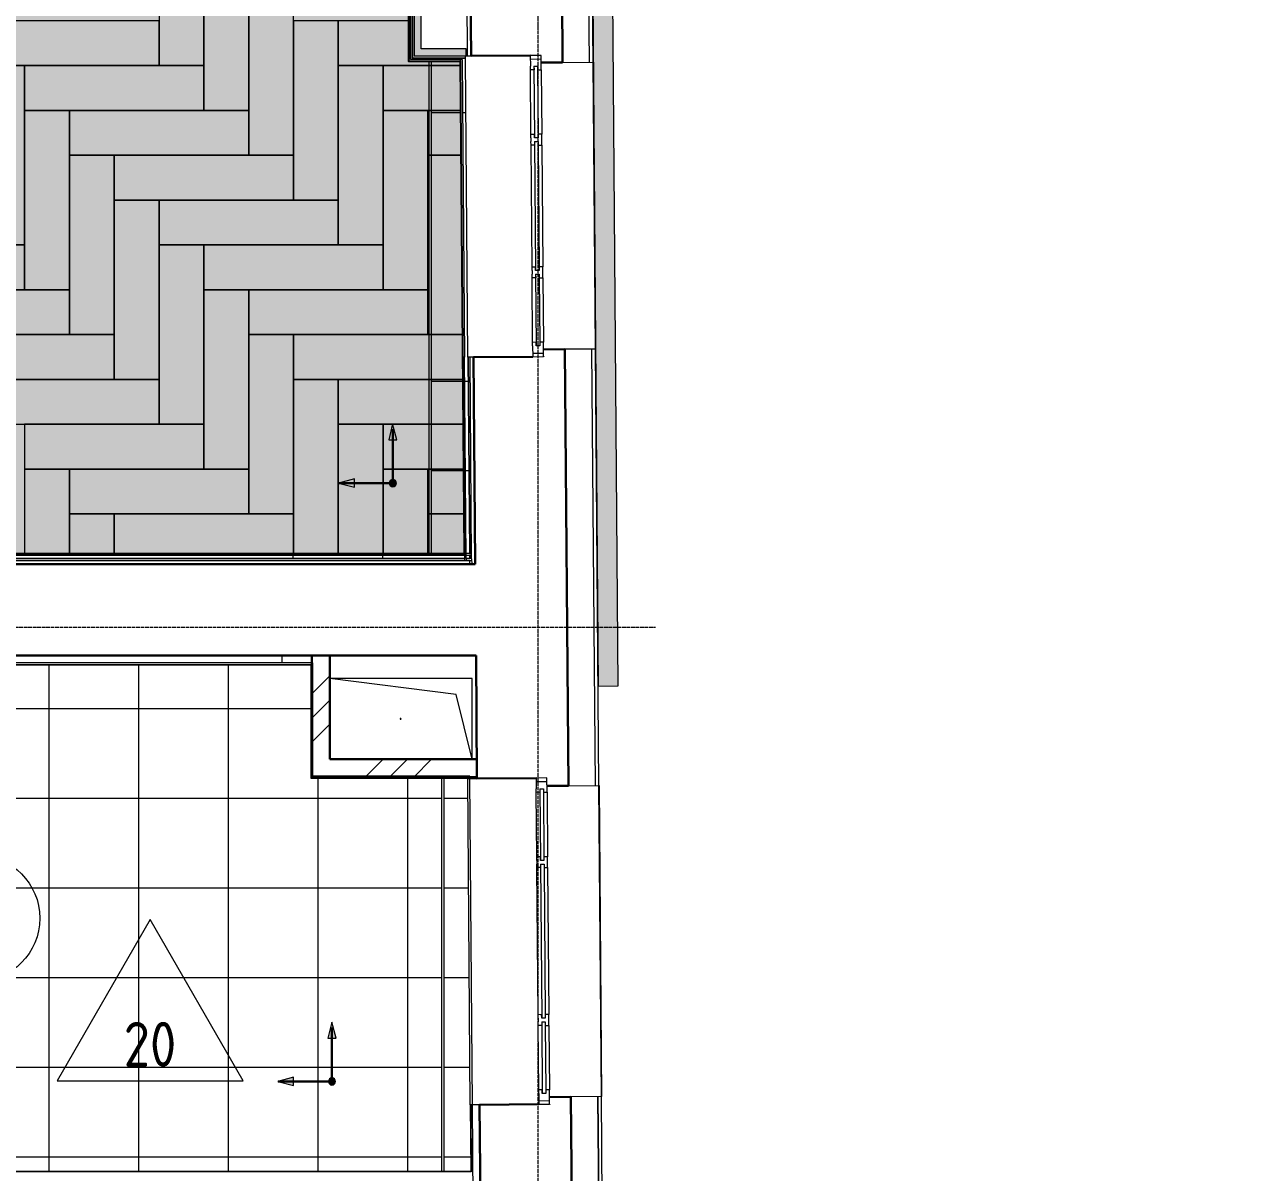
# Model space of a CAD drawing. Header units: millimetres. Extents: x -11798 to 72626, y -32713 to 44110.
# Drawn here: x 52484 to 59285, y 17202 to 23606 of the extents above; entities that cross this region are included whole.
import ezdxf
from ezdxf.xclip import XClip

# ---------------------------------------------------------------- set-up
doc = ezdxf.new("R2010")
doc.units = ezdxf.units.MM
doc.header["$XCLIPFRAME"] = 2
doc.linetypes.add('ADSK_Линия сетки', pattern=[25, 20, -2.5, 0, -2.5])
for name, color, linetype, lineweight in [('_ Окна', 7, 'Continuous', 9), ('_0', 7, 'Continuous', 25), ('Марки', 7, 'Continuous', 20), ('Марки помещений', 7, 'Continuous', 20), ('Обобщенные модели', 7, 'Continuous', 18), ('Ограждение', 7, 'Continuous', 9), ('Окна', 7, 'Continuous', 9), ('Оси', 7, 'Continuous', 9), ('Перекрытие', 7, 'Continuous', 18), ('Перекрытие штриховка', 7, 'Continuous', 18), ('Стены внутренние', 7, 'Continuous', 18), ('Стены наружные', 7, 'Continuous', 18), ('Стены несущие', 7, 'Continuous', 30), ('Стены отделка', 7, 'Continuous', 30), ('Стены штриховка', 7, 'Continuous', 9), ('Узлы', 7, 'Continuous', 18)]:
    doc.layers.add(name, color=color, linetype=linetype, lineweight=lineweight)
doc.layers.add('PDF _Пол', color=7, linetype='Continuous', lineweight=5, true_color=0x535353)
doc.layers.add('Линии', color=7, linetype='Continuous', lineweight=9, true_color=0x00a600)
doc.styles.add('GOST Common_2', font='GOST_Common.ttf', dxfattribs={"width": 0.9, "height": 250})
pattern_1 = [(45, (0, 0), (-381.661, 381.661), []), (45, (134.94, 0), (0, 763.322), []), (45, (-134.94, 0), (0, 763.322), [])]

# ---------------------------------------------------------------- blocks, each defined once
blk = doc.blocks.new('окно трехпол с фрамугой - 1800 и 1820х2300_h___нов_ ок15-V28-План полов 3-го этажа')
at = {"layer": '_ Окна', "lineweight": 18}
for p, q in [((-830, 135), (-910, 135)), ((-910, 135), (-910, 75)), ((-910, 75), (-850, 75)), ((-850, 95), (-850, 115)), ((-850, 115), (-830, 115)), ((-850, 95), (-830, 95)), ((-830, 75), (-850, 75)), ((-830, 115), (-830, 135)), ((-830, 95), (-830, 75)), ((-410, 135), (-470, 135)), ((-470, 135), (-470, 115)), ((-470, 115), (-450, 115)), ((-470, 95), (-470, 75)), ((-450, 95), (-470, 95)), ((-450, 75), (-470, 75)), ((-450, 115), (-450, 95)), ((-450, 75), (-430, 75)), ((-430, 95), (-430, 115)), ((-430, 115), (-410, 115)), ((-430, 95), (-410, 95)), ((-410, 75), (-430, 75)), ((-410, 115), (-410, 135)), ((-410, 95), (-410, 75)), ((470, 135), (410, 135)), ((410, 135), (410, 115)), ((410, 115), (430, 115)), ((410, 95), (410, 75)), ((430, 95), (410, 95)), ((430, 75), (410, 75)), ((430, 115), (430, 95)), ((430, 75), (450, 75)), ((450, 95), (450, 115)), ((450, 115), (470, 115)), ((450, 95), (470, 95)), ((470, 75), (450, 75)), ((470, 115), (470, 135)), ((470, 95), (470, 75)), ((830, 135), (830, 115)), ((910, 135), (830, 135)), ((830, 115), (850, 115)), ((830, 95), (830, 75)), ((850, 95), (830, 95)), ((850, 75), (830, 75)), ((850, 115), (850, 95)), ((850, 75), (910, 75)), ((910, 75), (910, 135))]:
    blk.add_line(p, q, dxfattribs=at)
at = {"layer": '_ Окна'}
for p, q in [((-890, 75), (-890, 135)), ((-850, 95), (-450, 95)), ((-830, 115), (-470, 115)), ((-430, 95), (430, 95)), ((-410, 115), (410, 115)), ((450, 95), (850, 95)), ((470, 115), (830, 115)), ((890, 75), (890, 135))]:
    blk.add_line(p, q, dxfattribs=at)
at = {"layer": 'Окна'}
for p, q in [((-830, 135), (-470, 135)), ((-470, 75), (-830, 75)), ((-410, 135), (410, 135)), ((410, 75), (-410, 75)), ((470, 135), (830, 135)), ((830, 75), (470, 75))]:
    blk.add_line(p, q, dxfattribs=at)
blk = doc.blocks.new('окно трехпол с фрамугой - 1640-2240_h___нов_-2116775-План полов 3-го этажа')
at = {"layer": '_ Окна', "lineweight": 18}
for p, q in [((-760, 135), (-840, 135)), ((-840, 135), (-840, 75)), ((-840, 75), (-780, 75)), ((-780, 95), (-780, 115)), ((-780, 115), (-760, 115)), ((-780, 95), (-760, 95)), ((-760, 75), (-780, 75)), ((-760, 115), (-760, 135)), ((-760, 95), (-760, 75)), ((-340, 135), (-400, 135)), ((-400, 135), (-400, 115)), ((-400, 115), (-380, 115)), ((-400, 95), (-400, 75)), ((-380, 95), (-400, 95)), ((-380, 75), (-400, 75)), ((-380, 115), (-380, 95)), ((-380, 75), (-360, 75)), ((-360, 95), (-360, 115)), ((-360, 115), (-340, 115)), ((-360, 95), (-340, 95)), ((-340, 75), (-360, 75)), ((-340, 115), (-340, 135)), ((-340, 95), (-340, 75)), ((400, 135), (340, 135)), ((340, 135), (340, 115)), ((340, 115), (360, 115)), ((340, 95), (340, 75)), ((360, 95), (340, 95)), ((360, 75), (340, 75)), ((360, 115), (360, 95)), ((360, 75), (380, 75)), ((380, 95), (380, 115)), ((380, 115), (400, 115)), ((380, 95), (400, 95)), ((400, 75), (380, 75)), ((400, 115), (400, 135)), ((400, 95), (400, 75)), ((760, 135), (760, 115)), ((840, 135), (760, 135)), ((760, 115), (780, 115)), ((760, 95), (760, 75)), ((780, 95), (760, 95)), ((780, 75), (760, 75)), ((780, 115), (780, 95)), ((780, 75), (840, 75)), ((840, 75), (840, 135))]:
    blk.add_line(p, q, dxfattribs=at)
at = {"layer": '_ Окна'}
for p, q in [((-820, 75), (-820, 135)), ((-780, 95), (-380, 95)), ((-760, 115), (-400, 115)), ((-360, 95), (360, 95)), ((-340, 115), (340, 115)), ((380, 95), (780, 95)), ((400, 115), (760, 115)), ((820, 75), (820, 135))]:
    blk.add_line(p, q, dxfattribs=at)
at = {"layer": 'Окна'}
for p, q in [((-760, 135), (-400, 135)), ((-400, 75), (-760, 75)), ((-340, 135), (340, 135)), ((340, 75), (-340, 75)), ((400, 135), (760, 135)), ((760, 75), (400, 75))]:
    blk.add_line(p, q, dxfattribs=at)
blk = doc.blocks.new('GM_Отверстие прямоугольное _в плите_ - Отверстие-6221938-План полов 3-го этажа')
at = {"layer": 'Обобщенные модели'}
for p, q in [((-400, 225), (-400, -225)), ((-400, 225), (-310, -135)), ((-400, 225), (-400, -225)), ((-310, -135), (395.4, -224.4)), ((-400, -225), (395.4, -225)), ((-400, -225), (395.4, -225))]:
    blk.add_line(p, q, dxfattribs=at)
for start, end in [(0, 180), (180, 360), (240, 0), (0, 105), (195, 210)]:
    blk.add_arc((0, 0), 2.5, start, end, dxfattribs=at)
blk = doc.blocks.new('Ограждение - Ограждение-4657830-План полов 3-го этажа')
at = {"layer": 'Ограждение', "true_color": 0x373f43}
h = blk.add_hatch(color=149, dxfattribs=at)
h.paths.add_polyline_path([(55685.4, 19914.1), (55795, 19915), (55689.9, 32909.3), (55682.1, 32919.8), (55677.1, 32936), (55580.1, 32934.9), (55682.7, 20250.6)])
h.paths.add_polyline_path([(55580, 32945.2), (55678.2, 32946), (55682, 32963.6), (55689.3, 32972.9), (55605.4, 43352.4), (55597.7, 43362.4), (55592.6, 43379.1), (55495.7, 43378), (55554.9, 36050.1), (55554.9, 36049.9), (55580, 32945.4)])
h.paths.add_polyline_path([(55495.6, 43388.3), (55593.9, 43390.1), (55598.8, 43408.3), (55604.9, 43416), (55602, 43779.3), (55493.3, 43668.8), (55495.6, 43388.4)])
h = blk.add_hatch(color=149, dxfattribs=at)
h.paths.add_polyline_path([(55684.4, 19914.1), (55685.4, 19915), (55684.4, 19914.1)])
h.paths.add_polyline_path([(55579, 32945.2), (55580, 32946), (55579, 32945.4)])
h.paths.add_polyline_path([(55494.6, 43388.3), (55495.6, 43389.1), (55494.6, 43388.4)])
at = {"layer": 'Ограждение'}
for p, q in [((55580.1, 32935.4), (55685.4, 19914.1)), ((55689.9, 32909.3), (55795, 19915)), ((55685.4, 19914.1), (55684.4, 19914.1)), ((55795, 19915), (55685.4, 19914.1))]:
    blk.add_line(p, q, dxfattribs=at)
blk = doc.blocks.new('ADSK_Марка_Помещение_ОдноЗначение - Номер-159740-План полов 3-го этажа')
at = {"layer": 'Марки помещений'}
blk.add_circle((0, 0), 3.5, dxfattribs=at)
blk = doc.blocks.new('ADSK_Марка_ПерекрытиеПол - Экземпляр_Отделка пола-158379-План полов 3-го этажа')
at = {"layer": 'Марки', "color": 1, "true_color": 0xff0000}
for p, q in [((0, 9), (-5.196, 0)), ((5.196, 0), (0, 9)), ((-5.196, 0), (5.196, 0))]:
    blk.add_line(p, q, dxfattribs=at)
blk = doc.blocks.new('10')
at = {"layer": '_0', "true_color": 0xffffff}
h = blk.add_hatch(color=7, dxfattribs=at)
h.dxf.hatch_style = 1
h.paths.add_polyline_path([(66161.6, -28316.2), (84211.9, -28403.8), (84159.7, -33778.9), (66109.4, -33691.3)])
at = {"layer": '_0', "true_color": 0xe1e1e1, "transparency": 33554559}
h = blk.add_hatch(color=254, dxfattribs=at)
h.dxf.hatch_style = 1
h.paths.add_polyline_path([(74097.2, -33691.3), (74161.6, -33691.3), (74161.6, -33591.3), (73911.6, -33591.3), (73911.6, -33841.3), (74097.2, -33841.3)])
h.paths.add_polyline_path([(74911.6, -33341.3), (74661.6, -33341.3), (73911.6, -33341.3), (73911.6, -33591.3), (74911.6, -33591.3)])
h.paths.add_polyline_path([(75161.6, -32591.3), (74911.6, -32591.3), (74911.6, -33341.3), (74911.6, -33591.3), (75161.6, -33591.3), (75161.6, -33519.1)])
h.paths.add_polyline_path([(76161.6, -32591.3), (75911.6, -32591.3), (75161.6, -32591.3), (75161.6, -32841.3), (76161.6, -32841.3)])
h.paths.add_polyline_path([(76161.6, -31841.3), (76161.6, -31591.3), (75911.6, -31591.3), (75911.6, -32341.3), (75911.6, -32591.3), (76161.6, -32591.3)])
h.paths.add_polyline_path([(77161.6, -31591.3), (76911.6, -31591.3), (76161.6, -31591.3), (76161.6, -31841.3), (77161.6, -31841.3)])
h.paths.add_polyline_path([(77161.6, -30591.3), (76911.6, -30591.3), (76911.6, -31591.3), (77161.6, -31591.3)])
h.paths.add_polyline_path([(78161.6, -30591.3), (77911.6, -30591.3), (77161.6, -30591.3), (77161.6, -30841.3), (78161.6, -30841.3)])
h.paths.add_polyline_path([(78161.6, -29591.3), (77911.6, -29591.3), (77911.6, -30341.3), (77911.6, -30591.3), (78161.6, -30591.3)])
h.paths.add_polyline_path([(79161.6, -29591.3), (78911.6, -29591.3), (78161.6, -29591.3), (78161.6, -29841.3), (79161.6, -29841.3)])
h.paths.add_polyline_path([(79161.6, -28841.3), (79161.6, -28591.3), (78911.6, -28591.3), (78911.6, -29341.3), (78911.6, -29591.3), (79161.6, -29591.3)])
h.paths.add_polyline_path([(79911.6, -28341.3), (79661.6, -28341.3), (78911.6, -28341.3), (78911.6, -28591.3), (79911.6, -28591.3)])
h.paths.add_polyline_path([(79911.6, -28316.2), (79661.6, -28316.2), (79661.6, -28341.3), (79911.6, -28341.3)])
at = {"layer": '_0', "true_color": 0x3e3e3e, "transparency": 33554559}
h = blk.add_hatch(color=250, dxfattribs=at)
h.dxf.hatch_style = 1
h.paths.add_polyline_path([(80411.6, -28316.2), (80161.6, -28316.2), (80161.6, -28591.3), (80161.6, -28841.3), (80411.6, -28841.3)])
h.paths.add_polyline_path([(80411.6, -28841.3), (80161.6, -28841.3), (79411.6, -28841.3), (79411.6, -29091.3), (79661.6, -29091.3), (80411.6, -29091.3)])
h.paths.add_polyline_path([(79661.6, -29091.3), (79411.6, -29091.3), (79411.6, -29841.3), (79411.6, -30091.3), (79661.6, -30091.3)])
h.paths.add_polyline_path([(79661.6, -30091.3), (79411.6, -30091.3), (78661.6, -30091.3), (78661.6, -30341.3), (79661.6, -30341.3)])
h.paths.add_polyline_path([(78661.6, -30091.3), (78411.6, -30091.3), (78411.6, -31091.3), (78661.6, -31091.3)])
h.paths.add_polyline_path([(78661.6, -31091.3), (78411.6, -31091.3), (77661.6, -31091.3), (77661.6, -31341.3), (78661.6, -31341.3)])
h.paths.add_polyline_path([(77661.6, -31341.3), (77661.6, -31091.3), (77411.6, -31091.3), (77411.6, -31841.3), (77411.6, -32091.3), (77661.6, -32091.3)])
h.paths.add_polyline_path([(77661.6, -32091.3), (77411.6, -32091.3), (76661.6, -32091.3), (76661.6, -32341.3), (77661.6, -32341.3)])
h.paths.add_polyline_path([(76661.6, -32091.3), (76411.6, -32091.3), (76411.6, -32841.3), (76411.6, -33091.3), (76661.6, -33091.3), (76661.6, -33019.1)])
h.paths.add_polyline_path([(76661.6, -33091.3), (76411.6, -33091.3), (75661.6, -33091.3), (75661.6, -33341.3), (76661.6, -33341.3)])
h.paths.add_polyline_path([(75661.6, -33091.3), (75411.6, -33091.3), (75411.6, -33841.3), (75661.6, -33841.3)])
at = {"layer": '_0', "true_color": 0xe1e1e1, "transparency": 33554559}
h = blk.add_hatch(color=254, dxfattribs=at)
h.dxf.hatch_style = 1
h.paths.add_polyline_path([(75911.6, -33341.3), (75661.6, -33341.3), (75661.6, -33841.3), (75911.6, -33841.3)])
h.paths.add_polyline_path([(76911.6, -33341.3), (76661.6, -33341.3), (75911.6, -33341.3), (75911.6, -33591.3), (76911.6, -33591.3)])
h.paths.add_polyline_path([(76911.6, -32591.3), (76911.6, -32341.3), (76661.6, -32341.3), (76661.6, -33019.1), (76661.6, -33091.3), (76661.6, -33341.3), (76911.6, -33341.3)])
h.paths.add_polyline_path([(77911.6, -32341.3), (77661.6, -32341.3), (76911.6, -32341.3), (76911.6, -32591.3), (77911.6, -32591.3)])
h.paths.add_polyline_path([(77911.6, -31341.3), (77661.6, -31341.3), (77661.6, -32341.3), (77911.6, -32341.3)])
h.paths.add_polyline_path([(78911.6, -31341.3), (78661.6, -31341.3), (77911.6, -31341.3), (77911.6, -31591.3), (78911.6, -31591.3)])
h.paths.add_polyline_path([(78911.6, -30341.3), (78661.6, -30341.3), (78661.6, -31091.3), (78661.6, -31341.3), (78911.6, -31341.3)])
h.paths.add_polyline_path([(79911.6, -30341.3), (79661.6, -30341.3), (78911.6, -30341.3), (78911.6, -30591.3), (79911.6, -30591.3)])
h.paths.add_polyline_path([(79911.6, -29591.3), (79911.6, -29341.3), (79661.6, -29341.3), (79661.6, -30091.3), (79661.6, -30341.3), (79911.6, -30341.3)])
h.paths.add_polyline_path([(80661.6, -29091.3), (80411.6, -29091.3), (79661.6, -29091.3), (79661.6, -29341.3), (80661.6, -29341.3)])
h.paths.add_polyline_path([(80661.6, -28341.3), (81529.9, -28341.3), (81529.9, -28316.2), (80411.6, -28316.2), (80411.6, -28841.3), (80411.6, -29091.3), (80661.6, -29091.3)])
at = {"layer": '_0', "true_color": 0x3e3e3e, "transparency": 33554559}
h = blk.add_hatch(color=250, dxfattribs=at)
h.dxf.hatch_style = 1
h.paths.add_polyline_path([(77411.6, -33091.3), (77411.6, -32841.3), (77161.6, -32841.3), (77161.6, -33591.3), (77161.6, -33691.3), (77411.6, -33691.3)])
h.paths.add_polyline_path([(78411.6, -32841.3), (78161.6, -32841.3), (77411.6, -32841.3), (77411.6, -33091.3), (78411.6, -33091.3)])
h.paths.add_polyline_path([(78411.6, -32091.3), (78411.6, -31841.3), (78161.6, -31841.3), (78161.6, -32519.1), (78161.6, -32591.3), (78161.6, -32841.3), (78411.6, -32841.3)])
h.paths.add_polyline_path([(79411.6, -31841.3), (79161.6, -31841.3), (78411.6, -31841.3), (78411.6, -32091.3), (79411.6, -32091.3)])
h.paths.add_polyline_path([(79411.6, -30841.3), (79161.6, -30841.3), (79161.6, -31841.3), (79411.6, -31841.3)])
h.paths.add_polyline_path([(80411.6, -30841.3), (80161.6, -30841.3), (79411.6, -30841.3), (79411.6, -31091.3), (80411.6, -31091.3)])
h.paths.add_polyline_path([(80411.6, -29841.3), (80161.6, -29841.3), (80161.6, -30591.3), (80161.6, -30841.3), (80411.6, -30841.3)])
h.paths.add_polyline_path([(81161.6, -29591.3), (80911.6, -29591.3), (80161.6, -29591.3), (80161.6, -29841.3), (80411.6, -29841.3), (81161.6, -29841.3)])
h.paths.add_polyline_path([(81161.6, -28591.3), (80911.6, -28591.3), (80911.6, -29341.3), (80911.6, -29591.3), (81161.6, -29591.3)])
h.paths.add_polyline_path([(81529.9, -28341.3), (80911.6, -28341.3), (80911.6, -28591.3), (81161.6, -28591.3), (81529.9, -28591.3)])
at = {"layer": '_0', "true_color": 0xe1e1e1, "transparency": 33554559}
h = blk.add_hatch(color=254, dxfattribs=at)
h.dxf.hatch_style = 1
h.paths.add_polyline_path([(77661.6, -33341.3), (77661.6, -33091.3), (77411.6, -33091.3), (77411.6, -33691.3), (77661.6, -33691.3)])
h.paths.add_polyline_path([(78661.6, -33091.3), (78411.6, -33091.3), (77661.6, -33091.3), (77661.6, -33341.3), (78661.6, -33341.3)])
h.paths.add_polyline_path([(78661.6, -32091.3), (78411.6, -32091.3), (78411.6, -33091.3), (78661.6, -33091.3)])
h.paths.add_polyline_path([(79661.6, -32091.3), (79411.6, -32091.3), (78661.6, -32091.3), (78661.6, -32341.3), (79661.6, -32341.3)])
h.paths.add_polyline_path([(79661.6, -31091.3), (79411.6, -31091.3), (79411.6, -31841.3), (79411.6, -32091.3), (79661.6, -32091.3)])
h.paths.add_polyline_path([(80661.6, -31091.3), (80411.6, -31091.3), (79661.6, -31091.3), (79661.6, -31341.3), (80661.6, -31341.3)])
h.paths.add_polyline_path([(80661.6, -30341.3), (80661.6, -30091.3), (80411.6, -30091.3), (80411.6, -30841.3), (80411.6, -31091.3), (80661.6, -31091.3)])
h.paths.add_polyline_path([(81411.6, -29841.3), (81161.6, -29841.3), (80411.6, -29841.3), (80411.6, -30091.3), (81411.6, -30091.3)])
h.paths.add_polyline_path([(81411.6, -29091.3), (81411.6, -28841.3), (81161.6, -28841.3), (81161.6, -29591.3), (81161.6, -29841.3), (81411.6, -29841.3)])
h.paths.add_polyline_path([(81529.9, -28591.3), (81161.6, -28591.3), (81161.6, -28841.3), (81529.9, -28841.3)])
at = {"layer": '_0', "true_color": 0x3e3e3e, "transparency": 33554559}
h = blk.add_hatch(color=250, dxfattribs=at)
h.dxf.hatch_style = 1
h.paths.add_polyline_path([(78161.6, -33591.3), (77911.6, -33591.3), (77911.6, -33691.3), (78072.3, -33691.3), (78072.3, -33841.3), (78161.6, -33841.3)])
h.paths.add_polyline_path([(79161.6, -33591.3), (78911.6, -33591.3), (78161.6, -33591.3), (78161.6, -33841.3), (79161.6, -33841.3)])
h.paths.add_polyline_path([(79161.6, -32841.3), (79161.6, -32591.3), (78911.6, -32591.3), (78911.6, -33269.1), (78911.6, -33341.3), (78911.6, -33591.3), (79161.6, -33591.3)])
h.paths.add_polyline_path([(80161.6, -32591.3), (79911.6, -32591.3), (79161.6, -32591.3), (79161.6, -32841.3), (80161.6, -32841.3)])
h.paths.add_polyline_path([(80161.6, -31591.3), (79911.6, -31591.3), (79911.6, -32591.3), (80161.6, -32591.3)])
h.paths.add_polyline_path([(81161.6, -31591.3), (80911.6, -31591.3), (80161.6, -31591.3), (80161.6, -31841.3), (81161.6, -31841.3)])
h.paths.add_polyline_path([(81161.6, -30591.3), (80911.6, -30591.3), (80911.6, -31341.3), (80911.6, -31591.3), (81161.6, -31591.3)])
h.paths.add_polyline_path([(81911.6, -30399), (81529.9, -30399), (81529.9, -30341.3), (80911.6, -30341.3), (80911.6, -30591.3), (81161.6, -30591.3), (81911.6, -30591.3)])
at = {"layer": '_0', "true_color": 0xe1e1e1, "transparency": 33554559}
h = blk.add_hatch(color=254, dxfattribs=at)
h.dxf.hatch_style = 1
h.paths.add_polyline_path([(79411.6, -32841.3), (79161.6, -32841.3), (79161.6, -33841.3), (79411.6, -33841.3)])
h.paths.add_polyline_path([(80411.6, -32841.3), (80161.6, -32841.3), (79411.6, -32841.3), (79411.6, -33091.3), (80411.6, -33091.3)])
h.paths.add_polyline_path([(80411.6, -31841.3), (80161.6, -31841.3), (80161.6, -32591.3), (80161.6, -32841.3), (80411.6, -32841.3)])
h.paths.add_polyline_path([(81411.6, -31841.3), (81161.6, -31841.3), (80411.6, -31841.3), (80411.6, -32091.3), (81411.6, -32091.3)])
h.paths.add_polyline_path([(81411.6, -31091.3), (81411.6, -30841.3), (81161.6, -30841.3), (81161.6, -31591.3), (81161.6, -31841.3), (81411.6, -31841.3)])
h.paths.add_polyline_path([(82161.6, -30591.3), (81911.6, -30591.3), (81161.6, -30591.3), (81161.6, -30841.3), (82161.6, -30841.3)])
h.paths.add_polyline_path([(82161.6, -30399), (81911.6, -30399), (81911.6, -30591.3), (82161.6, -30591.3)])
at = {"layer": '_0', "true_color": 0x3e3e3e, "transparency": 33554559}
h = blk.add_hatch(color=250, dxfattribs=at)
h.dxf.hatch_style = 1
h.paths.add_polyline_path([(79911.6, -33341.3), (79661.6, -33341.3), (79661.6, -33841.3), (79678.5, -33841.3), (79678.5, -33691.3), (79911.6, -33691.3), (79911.6, -33591.3)])
h.paths.add_polyline_path([(80911.6, -33341.3), (80661.6, -33341.3), (79911.6, -33341.3), (79911.6, -33591.3), (80911.6, -33591.3)])
h.paths.add_polyline_path([(80911.6, -32341.3), (80661.6, -32341.3), (80661.6, -33341.3), (80911.6, -33341.3)])
h.paths.add_polyline_path([(81911.6, -32341.3), (81661.6, -32341.3), (80911.6, -32341.3), (80911.6, -32591.3), (81911.6, -32591.3)])
h.paths.add_polyline_path([(81911.6, -31341.3), (81661.6, -31341.3), (81661.6, -32091.3), (81661.6, -32341.3), (81911.6, -32341.3)])
h.paths.add_polyline_path([(82661.6, -31091.3), (82411.6, -31091.3), (81661.6, -31091.3), (81661.6, -31341.3), (81911.6, -31341.3), (82661.6, -31341.3)])
h.paths.add_polyline_path([(82661.6, -30399), (82411.6, -30399), (82411.6, -30841.3), (82411.6, -31091.3), (82661.6, -31091.3)])
at = {"layer": '_0', "true_color": 0xe1e1e1, "transparency": 33554559}
h = blk.add_hatch(color=254, dxfattribs=at)
h.dxf.hatch_style = 1
h.paths.add_polyline_path([(80161.6, -33591.3), (79911.6, -33591.3), (79911.6, -33691.3), (80161.6, -33691.3)])
h.paths.add_polyline_path([(81161.6, -33591.3), (80911.6, -33591.3), (80161.6, -33591.3), (80161.6, -33691.3), (80876.4, -33691.3), (80876.4, -33841.3), (81161.6, -33841.3)])
h.paths.add_polyline_path([(81161.6, -32591.3), (80911.6, -32591.3), (80911.6, -33341.3), (80911.6, -33591.3), (81161.6, -33591.3)])
h.paths.add_polyline_path([(82161.6, -32591.3), (81911.6, -32591.3), (81161.6, -32591.3), (81161.6, -32841.3), (82161.6, -32841.3)])
h.paths.add_polyline_path([(82161.6, -31841.3), (82161.6, -31591.3), (81911.6, -31591.3), (81911.6, -32341.3), (81911.6, -32591.3), (82161.6, -32591.3)])
h.paths.add_polyline_path([(82911.6, -31341.3), (82661.6, -31341.3), (81911.6, -31341.3), (81911.6, -31591.3), (82911.6, -31591.3)])
h.paths.add_polyline_path([(82911.6, -30591.3), (82911.6, -30399), (82661.6, -30399), (82661.6, -31091.3), (82661.6, -31341.3), (82911.6, -31341.3)])
at = {"layer": 'PDF _Пол', "ltscale": 100, "transparency": 33554687}
for points in [[(78161.6, -29841.3), (78161.6, -30841.3), (78411.6, -30841.3), (78411.6, -29841.3)], [(80161.6, -29841.3), (80161.6, -30841.3), (80411.6, -30841.3), (80411.6, -29841.3)], [(78411.6, -30091.3), (78411.6, -31091.3), (78661.6, -31091.3), (78661.6, -30091.3)], [(80411.6, -30091.3), (80411.6, -31091.3), (80661.6, -31091.3), (80661.6, -30091.3)], [(78661.6, -30341.3), (78661.6, -31341.3), (78911.6, -31341.3), (78911.6, -30341.3)], [(80661.6, -30341.3), (80661.6, -31341.3), (80911.6, -31341.3), (80911.6, -30341.3)], [(77161.6, -30841.3), (78161.6, -30841.3), (78161.6, -30591.3), (77161.6, -30591.3)], [(78911.6, -30591.3), (78911.6, -31591.3), (79161.6, -31591.3), (79161.6, -30591.3)], [(79161.6, -30841.3), (80161.6, -30841.3), (80161.6, -30591.3), (79161.6, -30591.3)], [(80911.6, -30591.3), (80911.6, -31591.3), (81161.6, -31591.3), (81161.6, -30591.3)], [(81161.6, -30841.3), (82161.6, -30841.3), (82161.6, -30591.3), (81161.6, -30591.3)], [(77161.6, -30841.3), (77161.6, -31841.3), (77411.6, -31841.3), (77411.6, -30841.3)], [(77411.6, -31091.3), (78411.6, -31091.3), (78411.6, -30841.3), (77411.6, -30841.3)], [(79161.6, -30841.3), (79161.6, -31841.3), (79411.6, -31841.3), (79411.6, -30841.3)], [(79411.6, -31091.3), (80411.6, -31091.3), (80411.6, -30841.3), (79411.6, -30841.3)], [(81161.6, -30841.3), (81161.6, -31841.3), (81411.6, -31841.3), (81411.6, -30841.3)], [(77411.6, -31091.3), (77411.6, -32091.3), (77661.6, -32091.3), (77661.6, -31091.3)], [(77661.6, -31341.3), (78661.6, -31341.3), (78661.6, -31091.3), (77661.6, -31091.3)], [(79411.6, -31091.3), (79411.6, -32091.3), (79661.6, -32091.3), (79661.6, -31091.3)], [(79661.6, -31341.3), (80661.6, -31341.3), (80661.6, -31091.3), (79661.6, -31091.3)], [(77661.6, -31341.3), (77661.6, -32341.3), (77911.6, -32341.3), (77911.6, -31341.3)], [(77911.6, -31591.3), (78911.6, -31591.3), (78911.6, -31341.3), (77911.6, -31341.3)], [(79661.6, -31341.3), (79661.6, -32341.3), (79911.6, -32341.3), (79911.6, -31341.3)], [(79911.6, -31591.3), (80911.6, -31591.3), (80911.6, -31341.3), (79911.6, -31341.3)], [(77911.6, -31591.3), (77911.6, -32591.3), (78161.6, -32591.3), (78161.6, -32519.1), (78161.6, -32519.1), (78161.6, -31591.3)], [(78161.6, -31841.3), (79161.6, -31841.3), (79161.6, -31591.3), (78161.6, -31591.3)], [(79911.6, -31591.3), (79911.6, -32591.3), (80161.6, -32591.3), (80161.6, -31591.3)], [(80161.6, -31841.3), (81161.6, -31841.3), (81161.6, -31591.3), (80161.6, -31591.3)], [(76411.6, -32091.3), (77411.6, -32091.3), (77411.6, -31841.3), (76411.6, -31841.3)], [(78161.6, -31841.3), (78161.6, -32841.3), (78411.6, -32841.3), (78411.6, -31841.3)], [(78411.6, -32091.3), (79411.6, -32091.3), (79411.6, -31841.3), (78411.6, -31841.3)], [(80161.6, -31841.3), (80161.6, -32841.3), (80411.6, -32841.3), (80411.6, -31841.3)], [(80411.6, -32091.3), (81411.6, -32091.3), (81411.6, -31841.3), (80411.6, -31841.3)], [(76661.6, -32341.3), (77661.6, -32341.3), (77661.6, -32091.3), (76661.6, -32091.3)], [(78411.6, -32091.3), (78411.6, -33091.3), (78661.6, -33091.3), (78661.6, -32091.3)], [(78661.6, -32341.3), (79661.6, -32341.3), (79661.6, -32091.3), (78661.6, -32091.3)], [(80411.6, -32091.3), (80411.6, -33091.3), (80661.6, -33091.3), (80661.6, -32091.3)], [(80661.6, -32341.3), (81661.6, -32341.3), (81661.6, -32091.3), (80661.6, -32091.3)], [(76911.6, -32591.3), (77911.6, -32591.3), (77911.6, -32341.3), (76911.6, -32341.3)], [(78661.6, -32341.3), (78661.6, -33341.3), (78911.6, -33341.3), (78911.6, -33269.1), (78911.6, -33269.1), (78911.6, -32341.3)], [(78911.6, -32591.3), (79911.6, -32591.3), (79911.6, -32341.3), (78911.6, -32341.3)], [(80661.6, -32341.3), (80661.6, -33341.3), (80911.6, -33341.3), (80911.6, -32341.3)], [(80911.6, -32591.3), (81911.6, -32591.3), (81911.6, -32341.3), (80911.6, -32341.3)], [(77161.6, -32841.3), (78161.6, -32841.3), (78161.6, -32591.3), (77161.6, -32591.3)], [(78911.6, -32591.3), (78911.6, -33591.3), (79161.6, -33591.3), (79161.6, -32591.3)], [(79161.6, -32841.3), (80161.6, -32841.3), (80161.6, -32591.3), (79161.6, -32591.3)], [(80911.6, -32591.3), (80911.6, -33591.3), (81161.6, -33591.3), (81161.6, -32591.3)], [(81161.6, -32841.3), (82161.6, -32841.3), (82161.6, -32591.3), (81161.6, -32591.3)], [(77411.6, -33091.3), (78411.6, -33091.3), (78411.6, -32841.3), (77411.6, -32841.3)], [(79161.6, -32841.3), (79161.6, -33841.3), (79411.6, -33841.3), (79411.6, -32841.3)], [(79411.6, -33091.3), (80411.6, -33091.3), (80411.6, -32841.3), (79411.6, -32841.3)], [(81161.6, -32841.3), (81161.6, -33841.3), (81411.6, -33841.3), (81411.6, -32841.3)], [(77411.6, -33091.3), (77411.6, -33691.3), (77661.6, -33691.3), (77661.6, -33091.3)], [(77661.6, -33341.3), (78661.6, -33341.3), (78661.6, -33091.3), (77661.6, -33091.3)], [(79411.6, -33091.3), (79411.6, -33841.3), (79661.6, -33841.3), (79661.6, -33841.3), (79661.6, -33091.3)], [(79661.6, -33341.3), (80661.6, -33341.3), (80661.6, -33091.3), (79661.6, -33091.3)], [(77661.6, -33341.3), (77661.6, -33691.3), (77911.6, -33691.3), (77911.6, -33341.3)], [(77911.6, -33591.3), (78911.6, -33591.3), (78911.6, -33341.3), (77911.6, -33341.3)], [(79661.6, -33341.3), (79661.6, -33841.3), (79678.5, -33841.3), (79678.5, -33691.3), (79911.6, -33691.3), (79911.6, -33341.3)], [(79911.6, -33591.3), (80911.6, -33591.3), (80911.6, -33341.3), (79911.6, -33341.3)], [(78161.6, -33841.3), (79161.6, -33841.3), (79161.6, -33591.3), (78161.6, -33591.3)], [(79911.6, -33591.3), (79911.6, -33691.3), (80161.6, -33691.3), (80161.6, -33591.3)], [(80161.6, -33691.3), (80876.4, -33691.3), (80876.4, -33841.3), (81161.6, -33841.3), (81161.6, -33591.3), (80161.6, -33591.3)]]:
    blk.add_lwpolyline(points, close=True, dxfattribs=at)
for points in [[(80161.6, -30001.5), (80161.6, -30841.3), (80411.6, -30841.3), (80411.6, -30001.5)], [(80661.6, -30751.5), (80661.6, -31341.3), (80911.6, -31341.3), (80911.6, -30751.5)], [(80911.6, -30751.5), (80911.6, -31591.3), (81161.6, -31591.3), (81161.6, -30751.5)]]:
    blk.add_lwpolyline(points, dxfattribs=at)
blk = doc.blocks.new('33')
ref = blk.add_blockref('10', (0, 0))
XClip(ref).set_block_clipping_path([(71911.6272926249, -33591.3474551534), (81161.6272926249, -28591.347455153)])

msp = doc.modelspace()

# ---------------------------------------------------------------- hatches: boundary and pattern name
at = {"layer": 'Перекрытие штриховка', "lineweight": 9, "true_color": 0x787878}
h = msp.add_hatch(dxfattribs=at)
h.set_pattern_fill('FP_55', color=8, style=0, pattern_type=2)
h.set_pattern_definition([(0, (1622.2, 10790.5), (0, 500), []), (90, (1622.2, 10790.5), (-500, 3e-14), [])])
h.paths.add_polyline_path([(54976.295, 17206.937), (54976.279, 17208.937), (54974.279, 17208.937), (54976.279, 17206.953)])
h.paths.add_polyline_path([(49191.096, 20033.573), (49189.096, 20035.573), (49189.096, 20033.573)])
h.paths.add_polyline_path([(49191.096, 17208.937), (54812.407, 17208.937), (54812.407, 19401.742), (54082.852, 19401.742), (54082.852, 19403.742), (54080.852, 19403.742), (54080.852, 20033.573), (49191.096, 20033.573), (49191.096, 19600.573), (48759.096, 19600.573), (48759.096, 19528.573), (48752.596, 19528.573), (48752.596, 19540.073), (48725.596, 19540.073), (48725.596, 19556.573), (48719.096, 19556.573), (48719.096, 19544.067), (48721.475, 19542.693), (48719.096, 19538.573), (48719.096, 19530.788), (48739.108, 19519.234), (48733.546, 19509.166), (48738.987, 19506.025), (48719.096, 19471.573), (48719.796, 18644.573), (48725.596, 18644.573), (48725.596, 18661.073), (48752.596, 18661.073), (48752.596, 18672.573), (48759.096, 18672.573), (48759.682, 18600.573), (49191.096, 18600.573), (49191.096, 17211.293)])
h.paths.add_polyline_path([(49191.096, 17206.937), (49191.096, 17208.937), (49189.096, 17206.937)])
h.paths.add_polyline_path([(54824.407, 17208.937), (54974.279, 17208.937), (54956.561, 19399.72), (54958.479, 19399.817), (54956.528, 19401.742), (54824.407, 19401.742), (54824.407, 17304.97)])
h.paths.add_polyline_path([(54956.544, 19401.742), (54958.447, 19403.742), (54956.528, 19403.742)])
h.paths.add_polyline_path([(54968.517, 19405.211), (55008.515, 19405.535), (55007.689, 19407.742), (54968.496, 19407.742)])
h.paths.add_polyline_path([(54082.852, 20033.573), (54082.852, 20035.573), (54080.852, 20033.573)])
h.paths.add_polyline_path([(53922.266, 20045.573), (54086.852, 20045.573), (54086.852, 20085.573), (53922.266, 20085.492), (53922.266, 20077.203)])
h.paths.add_polyline_path([(49175, 20085), (49175, 20085.573), (49159.096, 20085)])
at = {"layer": 'Стены внутренние'}
for points in [[(54657.894, 23429.454), (54697.894, 23430.058), (54697.894, 25784.408), (54657.894, 25783.683), (54657.894, 23615.573)], [(54697.894, 23429.454), (54947.693, 23430.058), (54947.693, 23469.454), (54697.894, 23469.454), (54697.894, 23430.058)]]:
    msp.add_hatch(color=256, dxfattribs=at).paths.add_polyline_path(points)
at = {"layer": 'Стены внутренние', "lineweight": 9}
h = msp.add_hatch(dxfattribs=at)
h.set_pattern_fill('FP_1', color=256, style=0, pattern_type=2)
h.set_pattern_definition(pattern_1)
h.paths.add_polyline_path([(54182.266, 19507.742), (54186.852, 19507.742), (54186.852, 20085.573), (54086.852, 20085.492), (54086.852, 19507.742)])
h = msp.add_hatch(dxfattribs=at)
h.set_pattern_fill('FP_1', color=256, style=0, pattern_type=2)
h.set_pattern_definition(pattern_1)
h.paths.add_polyline_path([(55007.689, 19407.742), (55007.689, 19507.742), (54086.852, 19507.742), (54086.852, 19407.742), (55003.016, 19407.742)])
at = {"layer": 'Узлы', "true_color": 0xff0000}
for points in [[(54561.492, 21289.69), (54537.867, 21377.86), (54515.884, 21289.69)], [(54324.456, 21025.662), (54324.456, 21071.271), (54236.285, 21047.645)], [(54539.107, 21027.645), (54544.283, 21028.327), (54549.107, 21030.325), (54553.249, 21033.503), (54557.53, 21040.308), (54558.425, 21042.469), (54559.107, 21047.645), (54558.425, 21052.822), (54556.427, 21057.645), (54553.249, 21061.788), (54549.107, 21064.966), (54544.283, 21066.964), (54539.107, 21067.645), (54531.769, 21066.069), (54529.107, 21064.966), (54524.965, 21061.788), (54521.786, 21057.645), (54519.788, 21052.822), (54519.107, 21047.645), (54519.788, 21042.469), (54521.786, 21037.645), (54524.965, 21033.503), (54529.107, 21030.325), (54533.93, 21028.327)], [(54176.422, 17952.539), (54222.031, 17952.539), (54198.406, 18040.709), (54179.645, 17965.464)], [(53984.994, 17688.511), (53984.994, 17734.12), (53896.824, 17710.494), (53936.931, 17700.494)], [(54199.645, 17690.494), (54204.821, 17691.176), (54209.645, 17693.174), (54213.787, 17696.352), (54216.966, 17700.494), (54218.964, 17705.318), (54219.645, 17710.494), (54218.964, 17715.671), (54216.966, 17720.494), (54213.787, 17724.637), (54209.645, 17727.815), (54204.821, 17729.813), (54199.645, 17730.494), (54194.469, 17729.813), (54189.645, 17727.815), (54185.503, 17724.637), (54182.325, 17720.494), (54180.327, 17715.671), (54179.645, 17710.494), (54180.327, 17705.318), (54182.325, 17700.494), (54185.503, 17696.352), (54189.645, 17693.174), (54194.469, 17691.176)]]:
    msp.add_hatch(color=1, dxfattribs=at).paths.add_polyline_path(points)

# ---------------------------------------------------------------- linework, layer by layer
msp.add_lwpolyline([(48726.283, 24616.189), (48730.414, 23501.197), (48920.884, 23501.984), (48920.89, 23500.533), (48960.89, 23500.698), (48960.936, 23489.454), (49000.937, 23489.454), (49000.771, 23529.454), (49999.871, 23529.454), (49999.871, 20655.573), (54938.404, 20655.573), (54916.212, 23399.454), (54627.894, 23399.454), (54627.894, 25814.408)])
at = {"layer": 'Линии', "color": 1, "lineweight": 18, "true_color": 0xff0000}
for p, q in [((54537.867, 21377.86), (54515.884, 21289.69)), ((54561.492, 21289.69), (54537.867, 21377.86)), ((54515.884, 21289.69), (54561.492, 21289.69)), ((54324.456, 21071.271), (54236.285, 21047.645)), ((54236.285, 21047.645), (54324.456, 21025.662)), ((54324.456, 21025.662), (54324.456, 21071.271)), ((54198.406, 18040.709), (54176.422, 17952.539)), ((54222.031, 17952.539), (54198.406, 18040.709)), ((54176.422, 17952.539), (54222.031, 17952.539)), ((53984.994, 17734.12), (53896.824, 17710.494)), ((53896.824, 17710.494), (53984.994, 17688.511)), ((53984.994, 17688.511), (53984.994, 17734.12))]:
    msp.add_line(p, q, dxfattribs=at)
at = {"layer": 'Линии', "color": 1, "lineweight": 30, "true_color": 0xff0000}
for p, q in [((54539.107, 21047.645), (54539.107, 21347.645)), ((54539.107, 21047.645), (54239.107, 21047.645)), ((54199.645, 17710.494), (54199.645, 18010.494)), ((54199.645, 17710.494), (53899.645, 17710.494))]:
    msp.add_line(p, q, dxfattribs=at)
at = {"layer": 'Линии', "color": 1, "lineweight": 18, "true_color": 0xff0000}
for centre, start, end in [((54539.107, 21047.645), 0, 180), ((54539.107, 21047.645), 180, 360), ((54199.645, 17710.494), 0, 180), ((54199.645, 17710.494), 180, 360)]:
    msp.add_arc(centre, 20, start, end, dxfattribs=at)
at = {"layer": 'Оси', "linetype": 'ADSK_Линия сетки'}
for p, q in [((55349.565, -5665.072), (55349.565, 43356.344)), ((-10997.814, 20245), (56004.853, 20245))]:
    msp.add_line(p, q, dxfattribs=at)
at = {"layer": 'Перекрытие'}
for p, q in [((54955.967, 23429.94), (54947.693, 23429.903)), ((54752.852, 23115.573), (54918.508, 23115.573)), ((54928.508, 23115.573), (54946.509, 23115.573)), ((54752.852, 21615.573), (54930.639, 21615.573)), ((54940.64, 21615.573), (54958.64, 21615.573)), ((54934.683, 21115.573), (54752.852, 21115.573)), ((54962.684, 21115.573), (54944.684, 21115.573)), ((53982.266, 20627.573), (53982.266, 20645.573)), ((54482.266, 20645.573), (54482.266, 20627.573)), ((55003.073, 20085.492), (54186.852, 20085.492))]:
    msp.add_line(p, q, dxfattribs=at)
at = {"layer": 'Стены внутренние'}
for p, q in [((54740.852, 20655.573), (54740.852, 23399.454)), ((54752.852, 23399.454), (54752.852, 20655.573)), ((54916.131, 23409.454), (54926.131, 23409.454)), ((54929.556, 21749.576), (54916.212, 23399.454)), ((54926.131, 23409.454), (54939.555, 21749.657)), ((54812.407, 17208.881), (54812.407, 19401.742)), ((54824.407, 19401.742), (54824.407, 17208.885)), ((54983.28, 17579.876), (54968.56, 19399.817))]:
    msp.add_line(p, q, dxfattribs=at)
at = {"layer": 'Стены наружные'}
for p, q in [((54957.555, 21749.803), (54944.067, 23417.454)), ((54955.971, 23429.454), (54947.693, 23429.454)), ((55656.037, 23395.506), (55657.037, 23395.514)), ((55668.945, 21795.558), (55656.037, 23395.506)), ((55656.268, 23395.507), (55669.208, 21795.56)), ((55657.037, 23395.514), (55669.945, 21795.566)), ((55669.945, 21795.566), (55668.945, 21795.558)), ((54958.561, 19399.736), (54956.561, 19399.72)), ((54971.28, 17579.779), (54956.561, 19399.72)), ((55688.59, 19360.639), (55689.59, 19360.647)), ((55702.588, 17625.695), (55688.59, 19360.639)), ((55688.901, 19360.641), (55702.933, 17625.698)), ((55689.59, 19360.647), (55703.588, 17625.703)), ((55703.588, 17625.703), (55702.588, 17625.695))]:
    msp.add_line(p, q, dxfattribs=at)
at = {"layer": 'Стены несущие'}
for p, q in [((55466.37, 25855.052), (55486.274, 23394.133)), ((54956.913, 25785.93), (54975.967, 23430.007)), ((54975.967, 23430.007), (55305.956, 23432.675)), ((55366.277, 23393.162), (55486.274, 23394.133)), ((55499.213, 21794.185), (55379.217, 21793.214)), ((55499.213, 21794.185), (55518.906, 19359.266)), ((55319.543, 21752.73), (54989.554, 21750.062)), ((54998.891, 20595.573), (54989.554, 21750.062)), ((55379.549, 21752.216), (55379.541, 21753.216)), ((54998.891, 20595.573), (49965.871, 20595.573)), ((49159.096, 20085.573), (55003.016, 20085.573)), ((54086.852, 20085.573), (54086.852, 19407.742)), ((54186.852, 19507.742), (54186.852, 20085.573)), ((55003.016, 20085.573), (55008.559, 19400.14)), ((55007.689, 19507.742), (54186.852, 19507.742)), ((55007.689, 19407.742), (55007.689, 19507.742)), ((54086.852, 19407.742), (55007.689, 19407.742)), ((55008.559, 19400.14), (55338.548, 19402.809)), ((55398.91, 19358.296), (55518.906, 19359.266)), ((55532.938, 17624.323), (55412.942, 17623.353)), ((55532.938, 17624.323), (55541.592, 16554.358)), ((55353.267, 17582.869), (55023.278, 17580.2)), ((55031.325, 16585.232), (55023.278, 17580.2)), ((55413.274, 17582.354), (55413.266, 17583.354))]:
    msp.add_line(p, q, dxfattribs=at)
at = {"layer": 'Стены отделка', "lineweight": 9}
for p, q in [((55656.268, 23395.507), (55636.365, 25856.427)), ((54627.894, 25814.408), (54627.894, 23399.454)), ((54637.894, 23409.454), (54637.894, 25804.408)), ((54645.894, 25794.408), (54645.894, 23419.454)), ((54657.894, 25784.408), (54657.894, 23429.454)), ((54955.967, 23429.845), (54936.913, 25785.768)), ((54697.894, 23469.454), (54697.894, 25744.408)), ((54947.693, 23469.454), (54697.894, 23469.454)), ((54947.693, 23429.454), (54947.693, 23469.454)), ((54627.894, 23399.454), (54916.212, 23399.454)), ((54916.131, 23409.454), (54637.894, 23409.454)), ((54647.894, 23417.454), (54944.067, 23417.454)), ((54947.693, 23429.454), (54657.894, 23429.454)), ((54916.212, 23399.454), (54916.131, 23409.454)), ((54944.067, 23417.454), (54943.97, 23429.454)), ((54955.967, 23429.845), (54975.967, 23430.007)), ((55486.274, 23394.133), (55656.268, 23395.507)), ((55669.208, 21795.56), (55499.213, 21794.185)), ((55688.901, 19360.641), (55669.208, 21795.56)), ((54939.555, 21749.657), (54929.556, 21749.576)), ((54929.556, 21749.576), (54938.63, 20627.573)), ((54948.63, 20627.573), (54939.555, 21749.657)), ((54989.554, 21750.062), (54957.555, 21749.803)), ((54957.555, 21749.803), (54966.404, 20655.573)), ((54969.554, 21749.9), (54969.562, 21748.9)), ((48976.397, 20615.573), (54978.728, 20615.573)), ((54938.63, 20627.573), (49971.871, 20627.573)), ((49989.871, 20645.573), (54966.485, 20645.573)), ((54966.404, 20655.573), (49999.871, 20655.573)), ((54966.631, 20627.573), (54948.63, 20627.573)), ((54966.485, 20645.573), (54966.631, 20627.573)), ((54968.89, 20595.573), (54968.89, 20615.573)), ((54978.648, 20625.573), (54978.894, 20595.087)), ((54978.894, 20595.087), (54998.893, 20595.249)), ((53922.266, 20045.573), (53922.266, 20085.573)), ((54092.852, 20045.573), (49175, 20045.573)), ((49191.096, 20033.573), (54080.852, 20033.573)), ((54080.852, 20033.573), (54080.852, 19403.742)), ((54092.852, 19413.742), (54092.852, 20045.573)), ((54082.852, 19401.742), (54956.544, 19401.742)), ((54968.448, 19413.742), (54092.852, 19413.742)), ((54956.544, 19401.742), (54956.561, 19399.72)), ((54958.561, 19399.736), (55008.559, 19400.14)), ((54968.56, 19399.817), (54968.448, 19413.742)), ((55008.515, 19405.535), (54968.517, 19405.211)), ((55518.906, 19359.266), (55688.901, 19360.641)), ((55702.933, 17625.698), (55532.938, 17624.323)), ((55711.586, 16555.733), (55702.933, 17625.698)), ((55023.278, 17580.2), (54971.28, 17579.779)), ((54971.28, 17579.779), (54974.279, 17208.937)), ((54989.221, 16845.295), (54983.28, 17579.876)), ((54974.279, 17208.937), (49191.096, 17208.937))]:
    msp.add_line(p, q, dxfattribs=at)
at = {"layer": 'Стены штриховка'}
for p, q in [((55636.269, 23395.346), (55616.365, 25856.265)), ((54647.894, 25796.408), (54647.894, 23417.454)), ((54645.894, 23419.454), (54944.051, 23419.454)), ((54645.894, 23419.454), (54645.894, 23417.454)), ((54645.894, 23417.454), (54647.894, 23417.454)), ((55668.901, 19360.479), (55649.209, 21795.398)), ((54959.555, 21749.819), (54968.405, 20655.573)), ((54978.648, 20625.573), (54969.562, 21748.9)), ((54938.646, 20625.573), (49969.871, 20625.573)), ((54938.63, 20627.573), (54938.727, 20615.573)), ((54948.63, 20627.573), (54948.727, 20615.573)), ((54968.647, 20625.573), (54948.647, 20625.573)), ((54966.404, 20655.573), (54978.405, 20655.573)), ((54966.485, 20645.573), (54978.486, 20645.573)), ((54968.485, 20645.573), (54968.647, 20625.573)), ((49189.096, 20035.573), (54082.852, 20035.573)), ((54082.852, 20035.573), (54082.852, 19401.742)), ((54080.852, 19403.742), (54958.528, 19403.742)), ((54080.852, 19403.742), (54080.852, 19401.742)), ((54080.852, 19401.742), (54082.852, 19401.742)), ((54958.528, 19403.742), (54958.561, 19399.736)), ((55682.933, 17625.536), (55691.587, 16555.571)), ((55691.587, 16555.571), (55682.941, 17624.536)), ((54973.28, 17579.795), (54976.295, 17206.937)), ((54976.295, 17206.937), (49189.096, 17206.937))]:
    msp.add_line(p, q, dxfattribs=at)

# ---------------------------------------------------------------- block references
ref = msp.add_blockref('33', (-24926.667, 54217.355))
XClip(ref).set_block_clipping_path([(75101.9164852179, -17724.5307965246), (73908.9329663029, -17716.6123759256), (73908.9329663029, -18601.7826655905), (73877.5412287683, -18601.7826655905), (73882.9090921241, -19901.9759824858), (73802.9097738998, -19902.3062606093), (73802.8850030405, -19896.3063117425), (73615.7959512093, -19897.0787110869), (73617.8602070727, -21397.0829721847), (73809.0777178546, -21396.2935284491), (73809.1024887138, -21402.2934773159), (73849.102147826, -21402.1283382542), (73849.0773769668, -21396.1283893874), (73889.0770360789, -21395.9632503256), (73922.9842139243, -29608.8932575332), (73882.9845548121, -29609.0583965949), (73882.9587226977, -29600.1766817762), (73652.9500107047, -29601.165967588), (73657.0810684764, -30716.1579886796), (73847.5516410735, -30715.371628687), (73847.5576288523, -30716.8219767076), (73887.5572879645, -30716.6568376459), (73887.6037086882, -30727.9007741519), (73927.6040495799, -30727.9007741519), (73927.4389091109, -30687.9007741519), (74926.5383596454, -30687.9007741519), (74926.5383596454, -33561.7826655905), (79865.0710261391, -33561.7826655905), (79842.8792894714, -30817.9007741519), (79554.5619284001, -30817.9007741519), (79554.5619284001, -28402.9474760718), (79667.5194908387, -28402.9474760718), (79667.5194908387, -22458.1609977304), (79539.5619284001, -22458.1609977304), (79539.5619284001, -19903.1134791283), (79667.5194908387, -19903.1134791283), (79667.5194908387, -18226.3552101449), (78850.5619284001, -18226.3552101449), (78850.5619284001, -17749.4124070625), (76601.8834440676, -17734.4868177743), (76601.9712769892, -17464.4814532246), (75102.0043181395, -17454.525431974)])
at = {"layer": 'Марки', "color": 1, "true_color": 0xff0000, "xscale": 99.99999999999993, "yscale": 99.99999999999993, "zscale": 99.99999999999993}
msp.add_blockref('ADSK_Марка_ПерекрытиеПол - Экземпляр_Отделка пола-158379-План полов 3-го этажа', (53185.33, 17713.236), dxfattribs=at)
at = {"layer": 'Марки помещений', "xscale": 99.99999999999993, "yscale": 99.99999999999993, "zscale": 99.99999999999993}
msp.add_blockref('ADSK_Марка_Помещение_ОдноЗначение - Номер-159740-План полов 3-го этажа', (52219.796, 18620.416), dxfattribs=at)
at = {"layer": 'Обобщенные модели', "rotation": 180}
msp.add_blockref('GM_Отверстие прямоугольное _в плите_ - Отверстие-6221938-План полов 3-го этажа', (54582.266, 19732.742), dxfattribs=at)
at = {"layer": 'Ограждение'}
msp.add_blockref('Ограждение - Ограждение-4657830-План полов 3-го этажа', (0, 0), dxfattribs=at)
at = {"layer": 'Окна', "rotation": 270.4633818725627}
for name, p in [('окно трехпол с фрамугой - 1640-2240_h___нов_-2116775-План полов 3-го этажа', (55237.752, 22592.096)), ('окно трехпол с фрамугой - 1800 и 1820х2300_h___нов_ ок15-V28-План полов 3-го этажа', (55270.91, 18492.232))]:
    msp.add_blockref(name, p, dxfattribs=at)

# ---------------------------------------------------------------- texts
at = {"layer": 'Марки', "color": 1, "lineweight": 9, "true_color": 0xff0000, "insert": (53184.298, 17917.662), "char_height": 250, "width": 327.6, "attachment_point": 5, "line_spacing_factor": 1.022766, "style": 'GOST Common_2'}
msp.add_mtext('\\pxqc,t1.44,2.88,4.32,5.76,7.2,8.64,10.08,11.52,12.96,14.4,15.84,17.28,18.72,20.16,21.6,23.04,24.48,25.92,27.36,28.8,30.24,31.68,33.12,34.56,36,37.44,38.88,40.32,41.76,43.2,44.64,46.08;{20}', dxfattribs=at)

doc.saveas('drawing.dxf')
